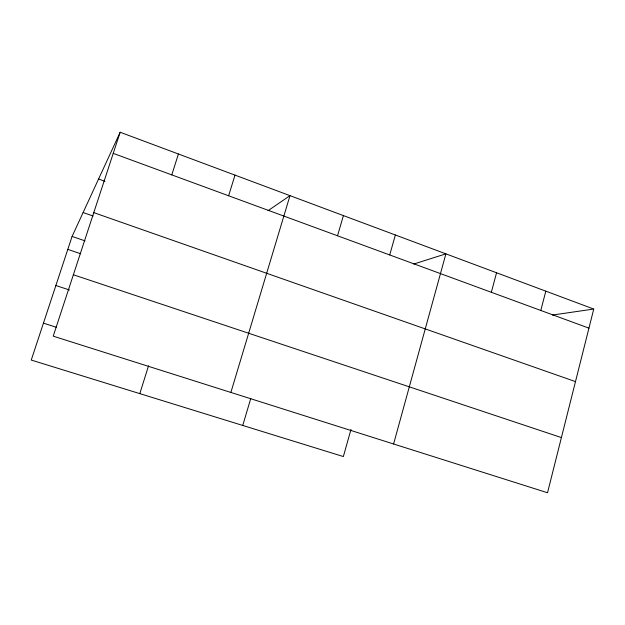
<?xml version="1.0" encoding="UTF-8"?>
<svg xmlns="http://www.w3.org/2000/svg" width="625" height="625" viewBox="0 0 625 625"><rect width="100%" height="100%" fill="white"/><g stroke="black" fill="none" stroke-linecap="round" stroke-linejoin="round"><path stroke-width="0.94" d="M593.75 309.047L547.523 492.75L53.219 336.164L120.164 132.25L593.75 309.047L552.461 315.047M540.812 310.461L545.812 291.156M491.336 292.289L496.555 272.766M393.586 443.992L445.906 253.852L413.773 264.031M350.984 429.469L343.352 456.562L31.25 360.062L72.086 236.43L120.164 132.25M389.711 254.953L395.367 234.984M337.523 235.781L343.414 215.594M242.75 425.461L250.766 398.492M230.875 392.445L289.984 195.648L268.016 210.711M228.617 195.773L235.008 175.125M139.82 393.633L148.523 365.859M171.773 174.883L178.43 154M43.445 323.148L56.234 327.227M55.875 285.516L69.461 289.992M73.375 274.766L561.406 437.578M67.812 249.375L80.711 253.758M72.086 236.43L84.953 240.844M83.117 212.531L93.148 216.047M93.773 212.625L575.484 381.617M98.578 179.031L104.953 181.328M113.227 153.375L588.945 328.148"/></g></svg>
